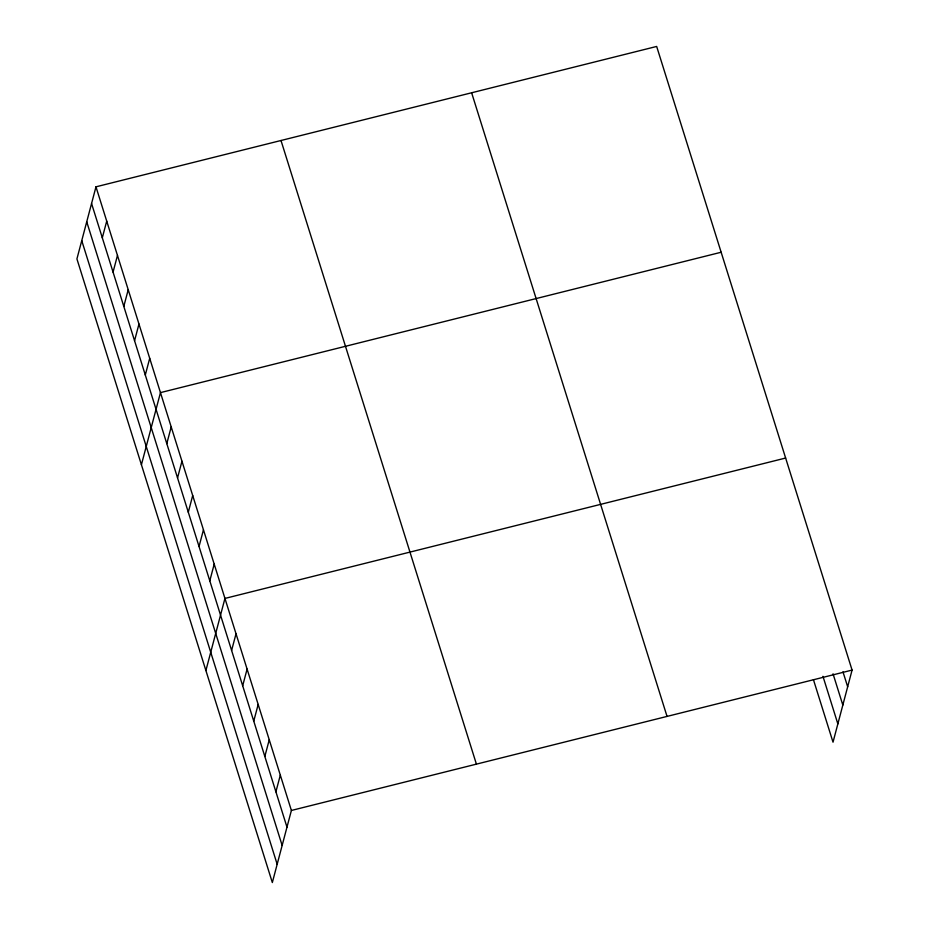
<?xml version="1.0" encoding="UTF-8"?>
<svg xmlns="http://www.w3.org/2000/svg" width="929" height="929" viewBox="0 0 929 929"><rect width="100%" height="100%" fill="white"/><g stroke="black" fill="none" stroke-linecap="round" stroke-linejoin="round"><path stroke-width="1.39" d="M95.977 186.822L76.921 258.912L272.336 882.55L291.392 810.46L95.977 186.822L656.664 46.45L852.079 670.088L833.023 742.178L813.432 679.656M102.306 237.812L106.719 221.125M113.059 272.116L117.472 255.417M123.801 306.419L128.214 289.72M134.554 340.722L138.967 324.024M145.296 375.014L149.708 358.327M141.417 464.721L160.462 392.619L721.148 252.247M166.802 443.621L171.203 426.922M177.544 477.912L181.956 461.225M188.297 512.216L192.698 495.517M199.038 546.519L203.451 529.82M209.791 580.822L214.204 564.124M205.901 670.517L224.946 598.427L785.632 458.043M231.611 650.451L236.024 633.764M242.678 685.799L247.091 669.101M253.756 721.136L258.169 704.437M264.835 756.473L269.247 739.774M275.901 791.81L280.314 775.123M291.392 810.46L852.079 670.088M842.975 671.83L847.666 686.775M833.034 673.804L842.835 705.065M822.955 676.324L837.853 723.9M471.63 92.772L667.045 716.41M280.999 140.5L476.414 764.137M91.565 203.521L286.98 827.147M86.734 221.799L282.149 845.436M81.752 240.634L277.167 864.272"/></g></svg>
